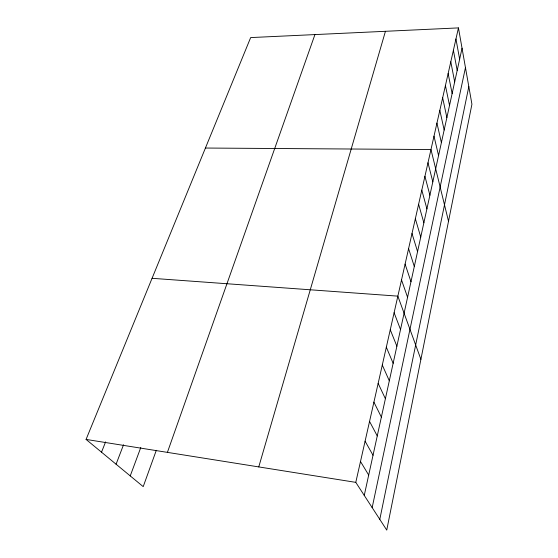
<?xml version="1.0" encoding="UTF-8"?>
<svg xmlns="http://www.w3.org/2000/svg" width="558" height="558" viewBox="0 0 558 558"><rect width="100%" height="100%" fill="white"/><g stroke="black" fill="none" stroke-linecap="round" stroke-linejoin="round"><path stroke-width="0.84" d="M379.796 519.386L468.818 86.609M372.165 507.62L465.463 67.588M364.248 495.413L462.045 48.218M458.453 27.9L471.929 104.227L386.75 530.1L355.788 482.363L458.453 27.9L250.661 37.581L86.072 439.425L143.211 486.632L156.317 450.299M258.759 466.913L385.439 31.304M167.407 452.371L314.928 34.589M130.237 475.911L140.783 447.523M116.085 464.221L123.541 444.761M101.521 452.189L105.602 441.887M205.421 148.037L430.978 149.544L448.513 221.289M152.062 278.303L397.854 296.138L420.899 359.338M86.072 439.425L355.788 482.363M360.496 461.501L368.699 475.081M365.085 441.197L373.03 455.265M369.556 421.416L377.257 435.951M373.909 402.144L381.372 417.112M378.15 383.36L385.39 398.74M382.293 365.044L389.31 380.807M386.324 347.181L393.139 363.307M390.265 329.75L396.877 346.218M394.108 312.745L400.525 329.534M401.516 279.928L407.57 297.302M405.094 264.094L410.981 281.734M408.589 248.624L414.308 266.508M412.006 233.502L417.565 251.623M415.347 218.722L420.746 237.059M418.612 204.27L423.864 222.816M421.806 190.139L426.912 208.873M424.931 176.314L429.897 195.223M427.986 162.783L432.82 181.866M433.991 136.187L438.567 155.577M436.942 123.123L441.392 142.653M439.83 110.338L444.161 129.993M442.661 97.817L446.874 117.592M445.43 85.562L449.525 105.448M448.144 73.551L452.133 93.542M450.801 61.792L454.679 81.873M453.403 50.269L457.183 70.434M455.956 38.969L459.639 59.218"/></g></svg>
